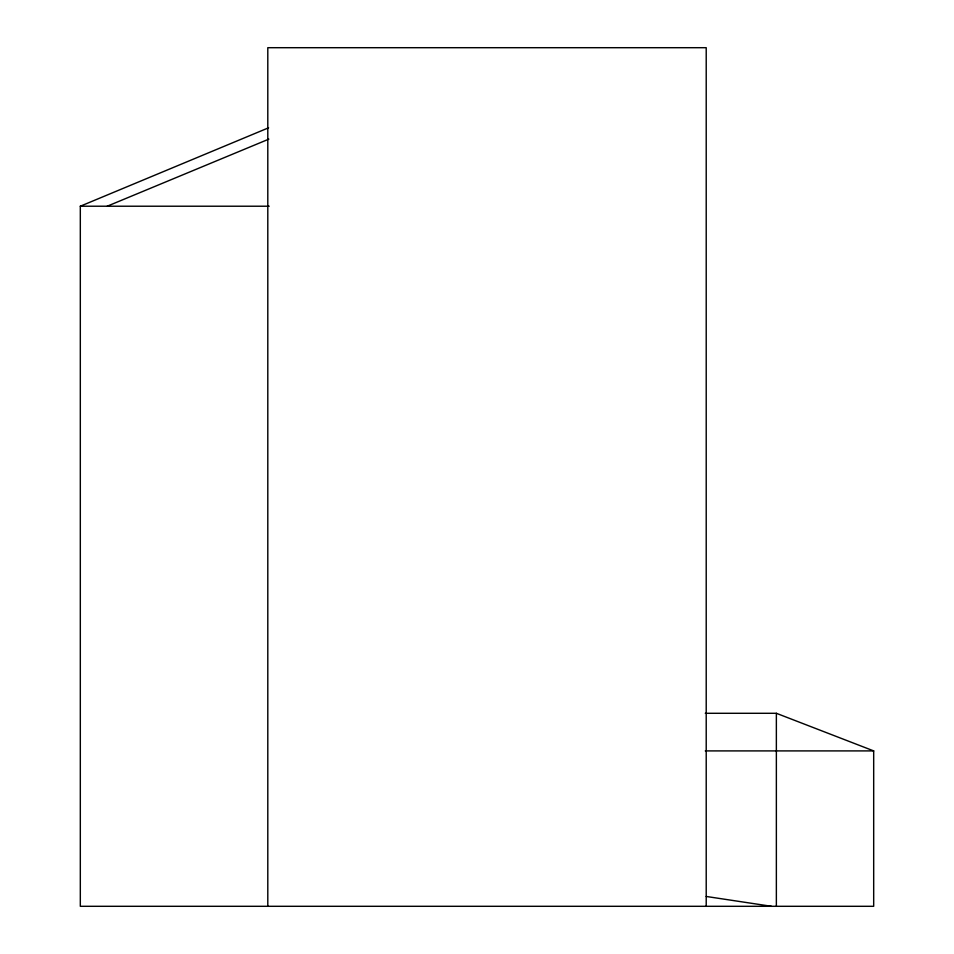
<?xml version="1.0" encoding="UTF-8"?>
<svg xmlns="http://www.w3.org/2000/svg" width="954" height="954" viewBox="0 0 954 954"><rect width="100%" height="100%" fill="white"/><g stroke="black" fill="none" stroke-linecap="round" stroke-linejoin="round"><path stroke-width="1.43" d="M705.292 713.294L776.365 713.294L873.685 750.905L873.685 906.3L80.315 906.3L80.315 206.219L268.587 127.8M107.194 206.219L268.837 139.141M80.315 206.219L269.195 206.219M705.292 750.905L873.685 750.905M706.21 896.462L771.44 906.3M776.365 713.294L776.365 906.3M706.21 906.3L706.21 47.7L267.8 47.7L267.8 906.3"/></g></svg>
